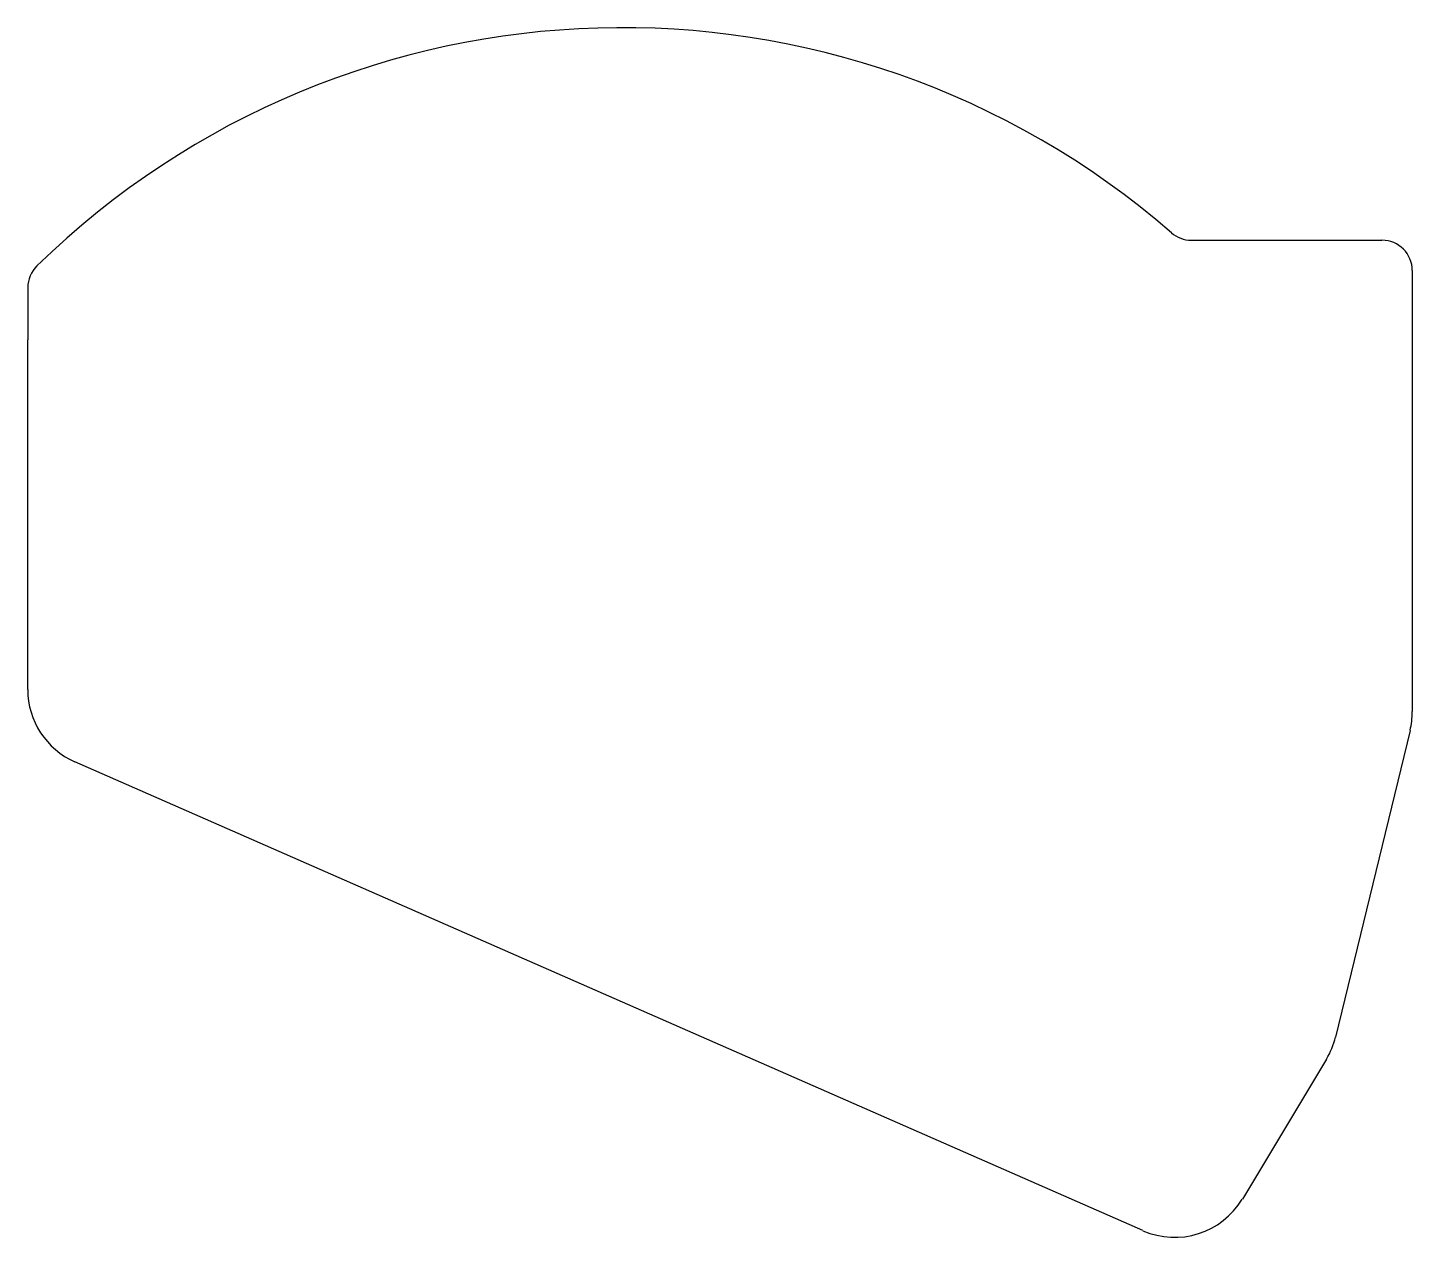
# Model space of a CAD drawing. Header units: millimetres. Extents: x 90 to 204, y -134 to -34.
import ezdxf

# ---------------------------------------------------------------- set-up
doc = ezdxf.new("R2010")
doc.units = ezdxf.units.MM

msp = doc.modelspace()

# ---------------------------------------------------------------- linework, layer by layer
for p, q in [((185.36, -51.75), (201.05, -51.75)), ((203.55, -54.25), (203.55, -90.57)), ((89.56, -55.66), (89.56, -59.69)), ((89.55, -88.75), (89.55, -59.95)), ((203.37, -92.11), (197.23, -117.37)), ((181.37, -133.31), (93.44, -94.71)), ((196.48, -119.18), (189.56, -130.71))]:
    msp.add_line(p, q)
for centre, radius, start, end in [((138.5, -103.25), 69, 49.0468, 134.3005), ((185.36, -49.25), 2.5, 229.0468, 270), ((201.05, -54.25), 2.5, 0, 90), ((92.06, -55.66), 2.5, 134.3005, 180), ((96.05, -59.95), 6.5, 177.7525, 180), ((96.05, -88.75), 6.5, 180, 246.2987), ((197.05, -90.57), 6.5, 346.3376, 0), ((190.91, -115.83), 6.5, 329, 346.3376), ((183.98, -127.36), 6.5, 246.2987, 329)]:
    msp.add_arc(centre, radius, start, end)

doc.saveas('drawing.dxf')
